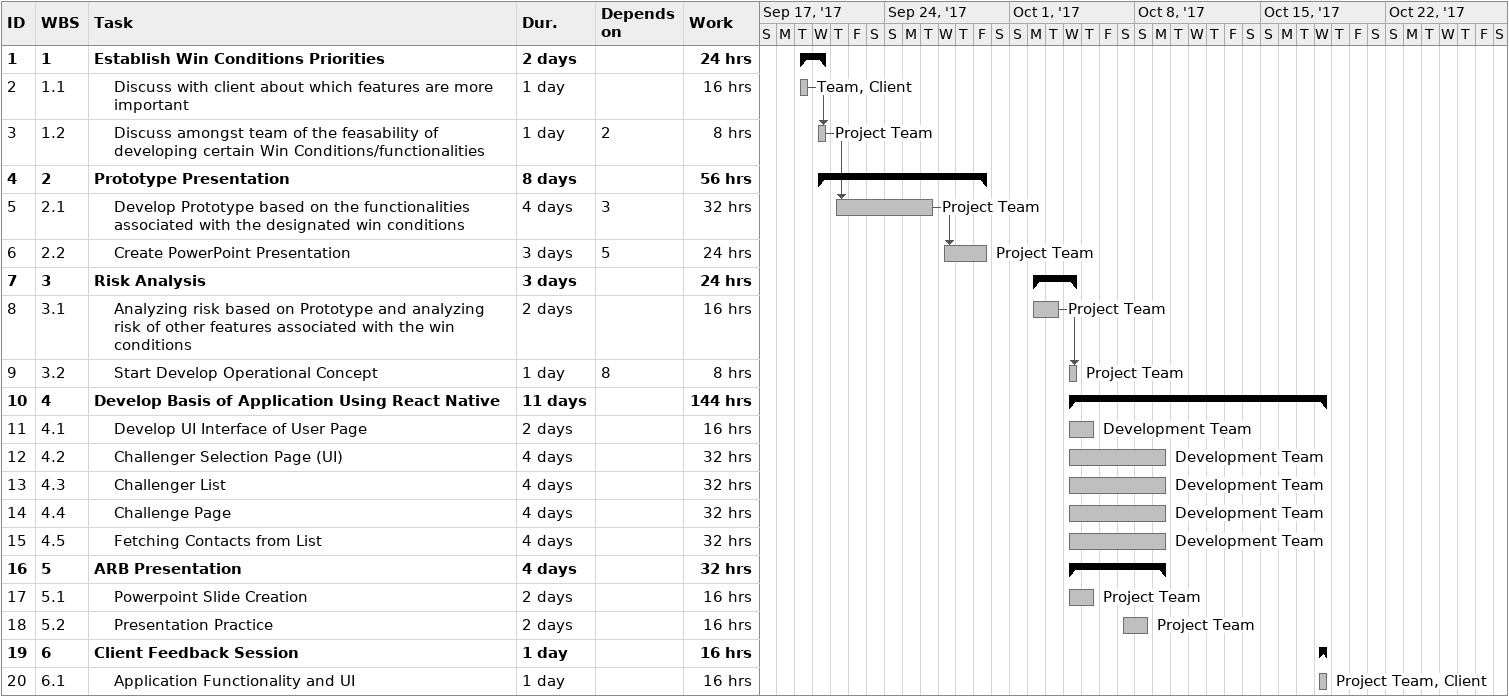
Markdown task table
| ID | WBS | Task | Duration | Start | Finish | Predecessors | Resources | Work (h) |
|---|---|---|---|---|---|---|---|---|
| 1 | 1 | **Establish Win Conditions Priorities** | 2d | 2017-09-19 | 2017-09-20 |  |  | 24 |
| 2 | 1.1 | Discuss with client about which features are more important | 1d | 2017-09-19 | 2017-09-19 |  | Team, Client | 16 |
| 3 | 1.2 | Discuss amongst team of the feasability of developing certain Win Conditions/functionalities | 1d | 2017-09-20 | 2017-09-20 | 2 | Project Team | 8 |
| 4 | 2 | **Prototype Presentation** | 8d | 2017-09-20 | 2017-09-29 |  |  | 56 |
| 5 | 2.1 | Develop Prototype based on the functionalities associated with the designated win conditions | 4d | 2017-09-21 | 2017-09-26 | 3 | Project Team | 32 |
| 6 | 2.2 | Create PowerPoint Presentation | 3d | 2017-09-27 | 2017-09-29 | 5 | Project Team | 24 |
| 7 | 3 | **Risk Analysis** | 3d | 2017-10-02 | 2017-10-04 |  |  | 24 |
| 8 | 3.1 | Analyzing risk based on Prototype and analyzing risk of other features associated with the win conditions | 2d | 2017-10-02 | 2017-10-03 |  | Project Team | 16 |
| 9 | 3.2 | Start Develop Operational Concept | 1d | 2017-10-04 | 2017-10-04 | 8 | Project Team | 8 |
| 10 | 4 | **Develop Basis of Application Using React Native** | 11d | 2017-10-04 | 2017-10-18 |  |  | 144 |
| 11 | 4.1 | Develop UI Interface of User Page | 2d | 2017-10-04 | 2017-10-05 |  | Development Team | 16 |
| 12 | 4.2 | Challenger Selection Page (UI) | 4d | 2017-10-04 | 2017-10-09 |  | Development Team | 32 |
| 13 | 4.3 | Challenger List | 4d | 2017-10-04 | 2017-10-09 |  | Development Team | 32 |
| 14 | 4.4 | Challenge Page | 4d | 2017-10-04 | 2017-10-09 |  | Development Team | 32 |
| 15 | 4.5 | Fetching Contacts from List | 4d | 2017-10-04 | 2017-10-09 |  | Development Team | 32 |
| 16 | 5 | **ARB Presentation** | 4d | 2017-10-04 | 2017-10-09 |  |  | 32 |
| 17 | 5.1 | Powerpoint Slide Creation | 2d | 2017-10-04 | 2017-10-05 |  | Project Team | 16 |
| 18 | 5.2 | Presentation Practice | 2d | 2017-10-07 | 2017-10-08 |  | Project Team | 16 |
| 19 | 6 | **Client Feedback Session** | 1d | 2017-10-18 | 2017-10-18 |  |  | 16 |
| 20 | 6.1 | Application Functionality and UI | 1d | 2017-10-18 | 2017-10-18 |  | Project Team, Client | 16 |
